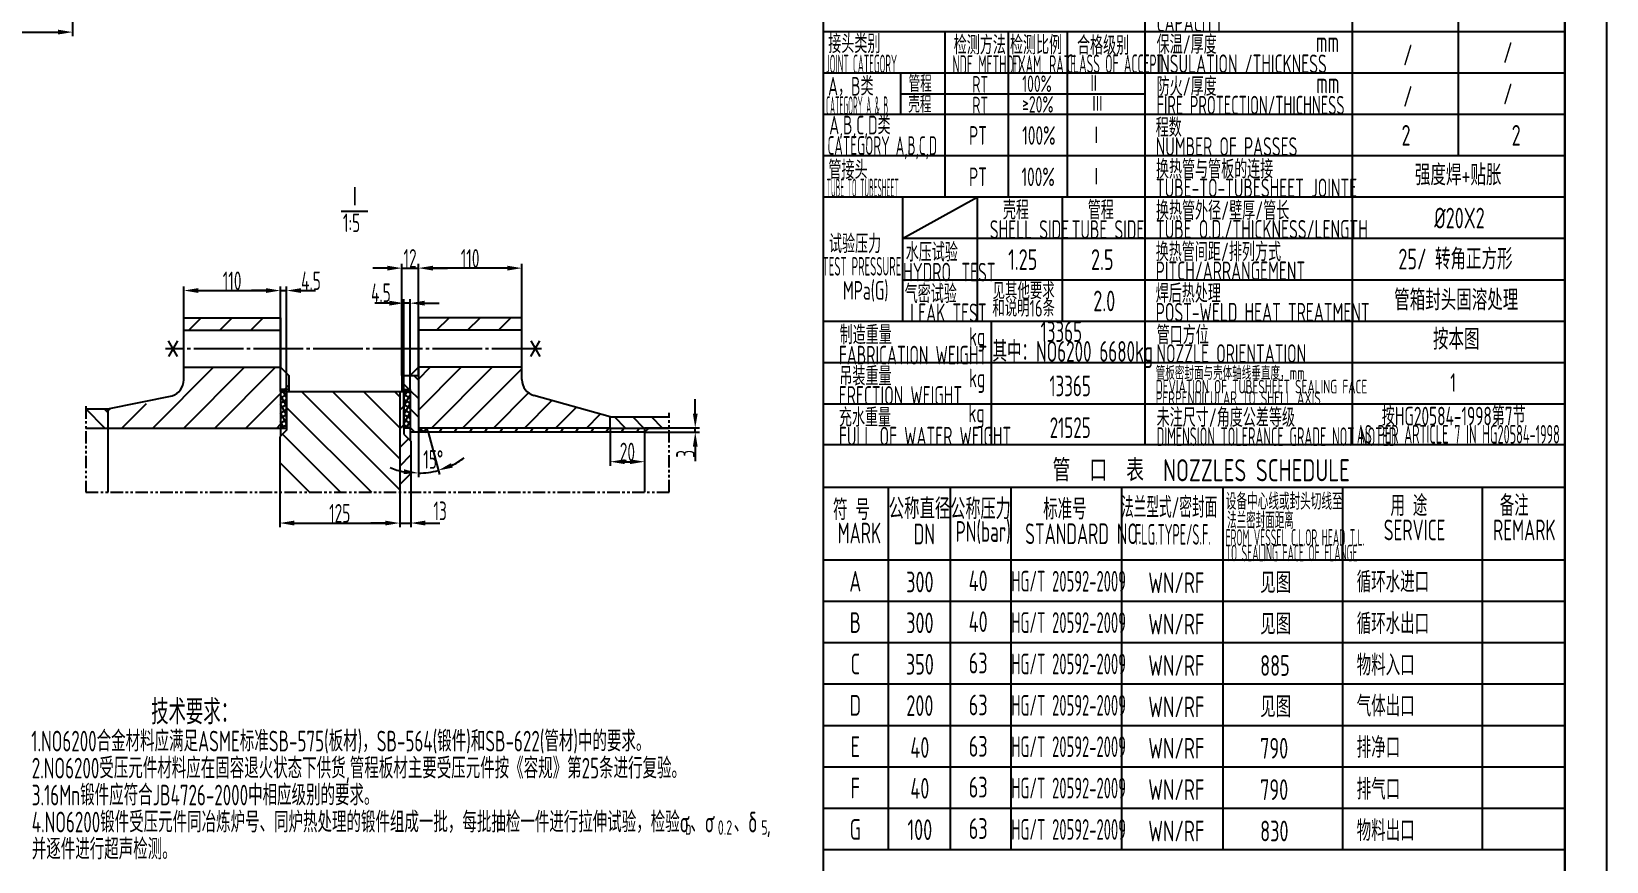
# Model space of a CAD drawing. Header units: millimetres. Extents: x 46644 to 124135, y -32003 to -3110.
# Drawn here: x 62187 to 67894, y -8837 to -5828 of the extents above; entities that cross this region are included whole.
import ezdxf
from ezdxf.enums import TextEntityAlignment as Align

# ---------------------------------------------------------------- set-up
doc = ezdxf.new("R2010")
doc.units = ezdxf.units.MM
doc.header["$LTSCALE"] = 6
doc.linetypes.add('CENTER', pattern=[18, 15, -1, 1, -1])
doc.linetypes.add('PHANTOM', pattern=[2.5, 1.25, -0.25, 0.25, -0.25, 0.25, -0.25])
for name, color, linetype in [('0_OL', 4, 'Continuous'), ('1_hat', 52, 'Continuous'), ('4_cen', 1, 'CENTER'), ('5', 5, 'PHANTOM'), ('7', 7, 'Continuous'), ('7_dim', 3, 'Continuous'), ('CONSTRUCTION_CLASS', 30, 'Continuous')]:
    doc.layers.add(name, color=color, linetype=linetype)
doc.styles.add('HZ', font='ascii.shx', dxfattribs={"width": 0.7, "bigfont": 'hztxt.shx'})
doc.styles.add('HZJ', font='ascii.shx', dxfattribs={"width": 0.7, "bigfont": 'hztxt.shx'})
doc.dimstyles.new('15.1', dxfattribs={"dimscale": 15, "dimtxt": 4.5, "dimasz": 3.5, "dimexe": 1, "dimexo": 0, "dimgap": 0.1, "dimtad": 1, "dimzin": 9, "dimdsep": 46, "dimtxsty": 'HZ', "dimcen": 0, "dimclrd": 256, "dimclre": 256, "dimclrt": 256, "dimadec": 0, "dimazin": 0, "dimtfac": 1, "dimtmove": 1, "dimatfit": 1, "dimfxl": 0, "dimarcsym": 0})
pattern_1 = [(45, (-172964.035, 13530.25), (-56.1266, 56.1266), [])]
pattern_2 = [(135, (20656.45, -627.12), (-33.67596, -33.67596), [])]
pattern_3 = [(240, (-172964.035, -33561.925), (-13.7481533, 7.9375), []), (150, (-172964.035, -33561.925), (7.9375, 13.7481533), [])]

# ---------------------------------------------------------------- blocks, each defined once
blk = doc.blocks.new('*D50')
at = {"layer": '7_dim', "lineweight": -2}
for p, q in [((61465.7, -5287.2), (61465.7, -5845.5)), ((62335.7, -5267.2), (62335.7, -5845.5)), ((61518.2, -5830.5), (62283.2, -5830.5))]:
    blk.add_line(p, q, dxfattribs=at)
at = {"layer": '7_dim'}
for points in [[(61518.2, -5821.7), (61518.2, -5839.2), (61465.7, -5830.5)], [(62283.2, -5821.7), (62283.2, -5839.2), (62335.7, -5830.5)]]:
    blk.add_solid(points, dxfattribs=at)
at = {"layer": 'Defpoints', "color": 0}
for p in [(61465.7, -5287.2), (62335.7, -5267.2), (62335.7, -5830.5)]:
    blk.add_point(p, dxfattribs=at)
at = {"layer": '7_dim', "insert": (61900.7, -5795.2), "char_height": 67.5, "attachment_point": 5, "style": 'HZ'}
blk.add_mtext('891', dxfattribs=at)
blk = doc.blocks.new('*D68')
at = {"layer": '7_dim', "lineweight": -2}
for p, q in [((62738.6, -6865.8), (62738.6, -6752.5)), ((62791.1, -6767.5), (63036.1, -6767.5)), ((63088.6, -6865.8), (63088.6, -6752.5))]:
    blk.add_line(p, q, dxfattribs=at)
at = {"layer": '7_dim'}
for points in [[(62791.1, -6758.7), (62791.1, -6776.2), (62738.6, -6767.5)], [(63036.1, -6758.7), (63036.1, -6776.2), (63088.6, -6767.5)]]:
    blk.add_solid(points, dxfattribs=at)
at = {"layer": 'Defpoints', "color": 0}
for p in [(63088.6, -6767.5), (62738.6, -6865.8), (63088.6, -6865.8)]:
    blk.add_point(p, dxfattribs=at)
at = {"layer": '7_dim', "insert": (62913.6, -6732.2), "char_height": 67.5, "attachment_point": 5, "style": 'HZ'}
blk.add_mtext('110', dxfattribs=at)
blk = doc.blocks.new('*D11')
at = {"layer": '7_dim', "lineweight": -2}
for p, q in [((63036.1, -6767.5), (62983.6, -6767.5)), ((63088.6, -7133.3), (63088.6, -6752.5)), ((63088.6, -6767.5), (63111.1, -6767.5)), ((63111.1, -7133.3), (63111.1, -6752.5)), ((63163.6, -6767.5), (63216.1, -6767.5))]:
    blk.add_line(p, q, dxfattribs=at)
at = {"layer": '7_dim'}
for points in [[(63036.1, -6758.7), (63036.1, -6776.2), (63088.6, -6767.5)], [(63163.6, -6758.7), (63163.6, -6776.2), (63111.1, -6767.5)]]:
    blk.add_solid(points, dxfattribs=at)
at = {"layer": 'Defpoints', "color": 0}
for p in [(63111.1, -6767.5), (63088.6, -7133.3), (63111.1, -7133.3)]:
    blk.add_point(p, dxfattribs=at)
at = {"layer": '7_dim', "insert": (63199.4, -6732.2), "char_height": 67.5, "attachment_point": 5, "style": 'HZ'}
blk.add_mtext('4.5', dxfattribs=at)
blk = doc.blocks.new('*D66')
at = {"layer": '7_dim', "lineweight": -2}
for p, q in [((63588.6, -6865.8), (63588.6, -6671.2)), ((63963.6, -6865.8), (63963.6, -6671.2)), ((63911.1, -6686.2), (63641.1, -6686.2))]:
    blk.add_line(p, q, dxfattribs=at)
at = {"layer": '7_dim'}
for points in [[(63641.1, -6677.5), (63641.1, -6695), (63588.6, -6686.2)], [(63911.1, -6677.5), (63911.1, -6695), (63963.6, -6686.2)]]:
    blk.add_solid(points, dxfattribs=at)
at = {"layer": 'Defpoints', "color": 0}
for p in [(63588.6, -6686.2), (63588.6, -6865.8), (63963.6, -6865.8)]:
    blk.add_point(p, dxfattribs=at)
at = {"layer": '7_dim', "insert": (63776.1, -6651), "char_height": 67.5, "attachment_point": 5, "style": 'HZ'}
blk.add_mtext('110', dxfattribs=at)
blk = doc.blocks.new('*D12')
at = {"layer": '7_dim', "lineweight": -2}
for p, q in [((63483.6, -6813.2), (63431.1, -6813.2)), ((63536.1, -7133.3), (63536.1, -6798.2)), ((63558.6, -6813.2), (63536.1, -6813.2)), ((63558.6, -7133.3), (63558.6, -6798.2)), ((63611.1, -6813.2), (63663.6, -6813.2))]:
    blk.add_line(p, q, dxfattribs=at)
at = {"layer": '7_dim'}
for points in [[(63483.6, -6804.5), (63483.6, -6822), (63536.1, -6813.2)], [(63611.1, -6804.5), (63611.1, -6822), (63558.6, -6813.2)]]:
    blk.add_solid(points, dxfattribs=at)
at = {"layer": 'Defpoints', "color": 0}
for p in [(63536.1, -6813.2), (63536.1, -7133.3), (63558.6, -7133.3)]:
    blk.add_point(p, dxfattribs=at)
at = {"layer": '7_dim', "insert": (63452.8, -6775.5), "char_height": 67.5, "attachment_point": 5, "style": 'HZ'}
blk.add_mtext('4.5', dxfattribs=at)
blk = doc.blocks.new('*D67')
at = {"layer": '7_dim', "lineweight": -2}
for p, q in [((63528.6, -7075.8), (63528.6, -6671.2)), ((63588.6, -7075.8), (63588.6, -6671.2)), ((63476.1, -6686.2), (63423.6, -6686.2)), ((63528.6, -6686.2), (63588.6, -6686.2)), ((63641.1, -6686.2), (63693.6, -6686.2))]:
    blk.add_line(p, q, dxfattribs=at)
at = {"layer": '7_dim'}
for points in [[(63476.1, -6677.5), (63476.1, -6695), (63528.6, -6686.2)], [(63641.1, -6677.5), (63641.1, -6695), (63588.6, -6686.2)]]:
    blk.add_solid(points, dxfattribs=at)
at = {"layer": 'Defpoints', "color": 0}
for p in [(63588.6, -6686.2), (63528.6, -7075.8), (63588.6, -7075.8)]:
    blk.add_point(p, dxfattribs=at)
at = {"layer": '7_dim', "insert": (63558.6, -6651), "char_height": 67.5, "attachment_point": 5, "style": 'HZ'}
blk.add_mtext('12', dxfattribs=at)
blk = doc.blocks.new('*D69')
at = {"layer": '7_dim', "lineweight": -2}
for p, q in [((63086.1, -7499), (63086.1, -7625.4)), ((63521.1, -7499), (63521.1, -7625.4)), ((63138.6, -7610.4), (63468.6, -7610.4))]:
    blk.add_line(p, q, dxfattribs=at)
at = {"layer": '7_dim'}
for points in [[(63138.6, -7601.7), (63138.6, -7619.2), (63086.1, -7610.4)], [(63468.6, -7601.7), (63468.6, -7619.2), (63521.1, -7610.4)]]:
    blk.add_solid(points, dxfattribs=at)
at = {"layer": 'Defpoints', "color": 0}
for p in [(63086.1, -7499), (63521.1, -7499), (63521.1, -7610.4)]:
    blk.add_point(p, dxfattribs=at)
at = {"layer": '7_dim', "insert": (63303.6, -7575.2), "char_height": 67.5, "attachment_point": 5, "style": 'HZ'}
blk.add_mtext('125', dxfattribs=at)
blk = doc.blocks.new('*D293')
at = {"layer": '7_dim', "lineweight": -2}
for p, q in [((63521.1, -7499), (63521.1, -7625.4)), ((63561.1, -7499), (63561.1, -7625.4)), ((63468.6, -7610.4), (63416.1, -7610.4)), ((63521.1, -7610.4), (63561.1, -7610.4)), ((63613.6, -7610.4), (63666.1, -7610.4))]:
    blk.add_line(p, q, dxfattribs=at)
at = {"layer": '7_dim'}
for points in [[(63468.6, -7601.7), (63468.6, -7619.2), (63521.1, -7610.4)], [(63613.6, -7601.7), (63613.6, -7619.2), (63561.1, -7610.4)]]:
    blk.add_solid(points, dxfattribs=at)
at = {"layer": 'Defpoints', "color": 0}
for p in [(63521.1, -7499), (63561.1, -7499), (63561.1, -7610.4)]:
    blk.add_point(p, dxfattribs=at)
at = {"layer": '7_dim', "insert": (63667.4, -7566.2), "char_height": 67.5, "attachment_point": 5, "style": 'HZ'}
blk.add_mtext('13', dxfattribs=at)
blk = doc.blocks.new('*D294')
at = {"layer": '7_dim', "lineweight": -2}
for p, q in [((64283.6, -7265.8), (64283.6, -7403)), ((64408.6, -7280.8), (64408.6, -7403)), ((64336.1, -7388), (64356.1, -7388))]:
    blk.add_line(p, q, dxfattribs=at)
at = {"layer": '7_dim'}
for points in [[(64336.1, -7379.2), (64336.1, -7396.7), (64283.6, -7388)], [(64356.1, -7379.2), (64356.1, -7396.7), (64408.6, -7388)]]:
    blk.add_solid(points, dxfattribs=at)
at = {"layer": 'Defpoints', "color": 0}
for p in [(64283.6, -7265.8), (64408.6, -7280.8), (64408.6, -7388)]:
    blk.add_point(p, dxfattribs=at)
at = {"layer": '7_dim', "insert": (64346.1, -7352.7), "char_height": 67.5, "attachment_point": 5, "style": 'HZ'}
blk.add_mtext('20', dxfattribs=at)
blk = doc.blocks.new('*D19')
at = {"layer": '7_dim', "lineweight": -2}
for p, q in [((64592, -7213.3), (64592, -7160.8)), ((64408.6, -7265.8), (64607, -7265.8)), ((64408.6, -7280.8), (64607, -7280.8)), ((64592, -7280.8), (64592, -7265.8)), ((64592, -7333.3), (64592, -7385.8))]:
    blk.add_line(p, q, dxfattribs=at)
at = {"layer": '7_dim'}
for points in [[(64583.3, -7213.3), (64600.8, -7213.3), (64592, -7265.8)], [(64583.3, -7333.3), (64600.8, -7333.3), (64592, -7280.8)]]:
    blk.add_solid(points, dxfattribs=at)
at = {"layer": 'Defpoints', "color": 0}
for p in [(64408.6, -7265.8), (64408.6, -7280.8), (64592, -7265.8)]:
    blk.add_point(p, dxfattribs=at)
at = {"layer": '7_dim', "insert": (64556.8, -7359.6), "char_height": 67.5, "attachment_point": 5, "rotation": 90, "style": 'HZ'}
blk.add_mtext('3', dxfattribs=at)
blk = doc.blocks.new('*D20')
at = {"layer": '7_dim', "lineweight": -2}
for p, q in [((63588.6, -7280.8), (63588.6, -7444.2)), ((63623.6, -7280.8), (63664.7, -7434.2))]:
    blk.add_line(p, q, dxfattribs=at)
for start, end in [(248.4014, 259.2007), (270, 285), (295.7993, 306.5986)]:
    blk.add_arc((63588.6, -7150.2), 279, start, end, dxfattribs=at)
at = {"layer": '7_dim'}
for points in [[(63537.1, -7415.5), (63535.5, -7432.9), (63588.6, -7429.2)], [(63713, -7409.6), (63706.9, -7393.2), (63660.8, -7419.7)]]:
    blk.add_solid(points, dxfattribs=at)
at = {"layer": 'Defpoints', "color": 0}
for p in [(63588.6, -6865.8), (63588.6, -7280.8), (63619.6, -7265.8), (63623.6, -7280.8), (63612.9, -7428.1)]:
    blk.add_point(p, dxfattribs=at)
at = {"layer": '7_dim', "insert": (63642.6, -7379.9), "char_height": 67.5, "attachment_point": 5, "style": 'HZ'}
blk.add_mtext('15°', dxfattribs=at)

msp = doc.modelspace()

# ---------------------------------------------------------------- hatches: boundary and pattern name
at = {"layer": '1_hat'}
h = msp.add_hatch(dxfattribs=at)
h.set_pattern_fill('ANSI31', color=256, scale=25, style=0)
h.set_pattern_definition(pattern_1)
h.paths.add_polyline_path([(63088.586, -6865.838), (62738.586, -6865.838), (62738.586, -6910.838), (63088.586, -6910.838)])
h.paths.add_polyline_path([(63088.586, -7133.338), (63088.586, -7125.838), (63118.586, -7125.838), (63118.586, -7075.838), (63088.586, -7045.838), (62738.586, -7045.838), (62738.586, -7091.196, -0.33120617), (62695.827, -7148.665), (62547.021, -7193.307, -0.07299342), (62529.78, -7195.838), (62463.586, -7195.838), (62463.586, -7265.838), (63088.586, -7265.838)])
h = msp.add_hatch(dxfattribs=at)
h.set_pattern_fill('ANSI31', color=256, scale=25, style=0)
h.set_pattern_definition(pattern_1)
h.paths.add_polyline_path([(63963.586, -6910.838), (63588.586, -6910.838), (63588.586, -6865.838), (63963.586, -6865.838)])
edge = h.paths.add_edge_path()
edge.add_line((63588.586, -7265.838), (63588.586, -7045.838))
edge.add_line((63588.586, -7045.838), (63963.586, -7045.838))
edge.add_line((63963.586, -7045.838), (63963.586, -7090.385))
edge.add_arc((64023.586, -7090.385), 60, 180, 254.291362)
edge.add_line((64007.342, -7148.144), (64283.586, -7225.838))
edge.add_line((64283.586, -7225.838), (64283.586, -7265.838))
edge.add_line((64283.586, -7265.838), (63588.586, -7265.838))
h = msp.add_hatch(dxfattribs=at)
h.set_pattern_fill('ANSI31', color=256, scale=15, angle=90, style=0)
h.set_pattern_definition([(135, (-172964.035, 13530.25), (-33.67596, -33.67596), [])])
h.paths.add_polyline_path([(63558.586, -7280.838), (63588.586, -7280.838), (63588.586, -7075.838), (63528.586, -7075.838), (63528.586, -7125.838), (63558.586, -7125.838)])
h = msp.add_hatch(dxfattribs=at)
h.set_pattern_fill('ANSI31', color=256, scale=25, angle=90, style=0)
h.set_pattern_definition([(135, (14161.155, 0), (-56.1266, -56.1266), [])])
h.paths.add_polyline_path([(63111.086, -7133.338), (63111.086, -7265.838), (63111.086, -7273.338), (63086.086, -7298.338), (63086.086, -7498.967), (63521.086, -7498.967), (63521.086, -7133.338)])
h = msp.add_hatch(dxfattribs=at)
h.set_pattern_fill('ANSI37', color=256, scale=5, angle=75, style=0)
h.set_pattern_definition([(300, (299611.208, -33561.925), (13.7481533, 7.9375), []), (30, (299611.208, -33561.925), (-7.9375, 13.7481533), [])])
h.paths.add_polyline_path([(63111.086, -7265.838), (63088.586, -7265.838), (63088.586, -7133.338), (63111.086, -7133.338)])
h = msp.add_hatch(dxfattribs=at)
h.set_pattern_fill('ANSI31', color=256, scale=15, style=0)
h.set_pattern_definition([(45, (-172964.035, 13530.25), (-33.67596, 33.67596), [])])
h.paths.add_polyline_path([(63561.086, -7313.338), (63536.086, -7288.338), (63536.086, -7133.338), (63521.086, -7133.338), (63521.086, -7479.352), (63561.086, -7479.352)])
h = msp.add_hatch(dxfattribs=at)
h.set_pattern_fill('ANSI37', color=256, scale=5, angle=75, style=0)
h.set_pattern_definition(pattern_3)
h.paths.add_polyline_path([(63536.086, -7265.838), (63558.586, -7265.838), (63558.586, -7133.338), (63536.086, -7133.338)])
h = msp.add_hatch(dxfattribs=at)
h.set_pattern_fill('ANSI31', color=256, scale=15, angle=90, style=0)
h.set_pattern_definition(pattern_2)
h.paths.add_polyline_path([(62383.381, -7265.838), (62463.586, -7265.838), (62463.586, -7195.838), (62383.381, -7195.838)])
h = msp.add_hatch(dxfattribs=at)
h.set_pattern_fill('ANSI31', color=256, scale=15, angle=90, style=0)
h.set_pattern_definition(pattern_2)
h.paths.add_polyline_path([(64283.586, -7225.838), (64283.586, -7265.838), (64497.87, -7265.838), (64497.87, -7225.838)])
h = msp.add_hatch(dxfattribs=at)
h.set_pattern_fill('ANSI37', color=256, scale=5, angle=75, style=0)
h.set_pattern_definition(pattern_3)
h.paths.add_polyline_path([(63623.586, -7280.838), (63619.567, -7265.838), (63588.586, -7265.838), (63588.586, -7280.838)])
h = msp.add_hatch(dxfattribs=at)
h.set_pattern_fill('ANSI31', color=256, scale=15, angle=75, style=0)
h.set_pattern_definition([(240, (-172964.035, -33561.925), (-41.24446, 23.8125), [])])
h.paths.add_polyline_path([(63623.586, -7280.838), (63619.567, -7265.838), (64283.586, -7265.838), (64408.586, -7265.838), (64408.586, -7280.838)])

# ---------------------------------------------------------------- linework, layer by layer
at = {"color": 7, "linetype": 'Continuous'}
for p, q in [((67894.34, -3110.478), (67894.34, -12050.633)), ((67743.922, -5829.221), (65055.046, -5829.221)), ((67743.922, -5979.221), (65055.046, -5979.221)), ((65335.516, -6054.221), (66221.743, -6054.221)), ((67743.922, -6129.221), (65055.046, -6129.221)), ((67743.922, -6279.221), (65057.555, -6279.221)), ((67743.922, -6429.221), (65057.555, -6429.221)), ((67743.922, -6579.221), (66221.743, -6579.221)), ((67743.922, -6729.856), (65342.694, -6729.856)), ((66221.743, -6879.856), (65055.046, -6879.856)), ((65664.699, -6879.856), (65664.699, -7327.375)), ((67743.922, -6879.856), (66221.743, -6879.856)), ((67743.922, -7029.856), (65055.046, -7029.856)), ((67743.922, -7179.856), (65055.046, -7179.856)), ((67743.922, -7327.375), (65055.046, -7327.375)), ((67743.922, -7895.019), (65055.046, -7895.019)), ((67743.922, -8045.019), (65055.046, -8045.019)), ((67743.922, -8195.019), (65055.046, -8195.019)), ((67743.922, -8345.019), (65055.046, -8345.019)), ((67743.922, -8495.019), (65055.046, -8495.019)), ((67743.922, -8645.019), (65055.046, -8645.019))]:
    msp.add_line(p, q, dxfattribs=at)
at = {"color": 4, "linetype": 'Continuous'}
for p, q in [((65055.046, -3261.778), (65055.046, -11891.925)), ((67743.922, -3261.778), (67743.922, -11891.93)), ((67743.922, -11891.93), (67743.922, -3261.779)), ((66221.743, -3429.221), (66221.743, -7327.375)), ((66973.235, -3579.221), (66973.235, -7327.375)), ((67358.578, -6279.221), (67358.578, -5679.221)), ((65495.896, -5829.221), (65495.896, -6429.221)), ((65725.765, -5829.221), (65725.765, -6429.221)), ((65939.881, -5829.221, 3.803), (65939.881, -6429.856, 3.803)), ((65335.516, -5979.221), (65335.516, -6129.221)), ((65342.694, -6429.221), (65342.694, -6879.856)), ((65614.089, -6429.221), (65614.089, -6879.856)), ((67743.922, -7481.217), (65055.046, -7481.217)), ((65290.704, -7481.217, 3.803), (65290.704, -8795.019, 3.803)), ((65516.27, -7481.217, 3.803), (65516.27, -8795.019, 3.803)), ((65735.356, -7481.217, 3.803), (65735.356, -8795.019, 3.803)), ((66136.674, -7481.217, 3.803), (66136.674, -8795.019, 3.803)), ((66503.707, -7481.217, 3.803), (66503.707, -8795.019, 3.803)), ((66938.04, -7481.217, 3.803), (66938.04, -8795.019, 3.803)), ((67444.282, -7481.217, 3.803), (67444.282, -8795.019, 3.803)), ((67743.922, -7745.019), (65055.046, -7745.019)), ((67743.922, -8795.019), (65055.046, -8795.019))]:
    msp.add_line(p, q, dxfattribs=at)
for p, q in [((65342.694, -6579.221), (65614.089, -6429.221)), ((65921.859, -6429.221), (65921.859, -6879.856)), ((66255.046, -6579.221), (65342.694, -6579.221))]:
    msp.add_line(p, q)
at = {"color": 4, "linetype": 'Continuous', "ltscale": 10}
msp.add_line((63308.79, -6480.195), (63405.52, -6480.195), dxfattribs=at)
at = {"layer": '0_OL'}
for p, q in [((62738.586, -7091.196), (62738.586, -6865.838)), ((62738.586, -6865.838), (63088.586, -6865.838)), ((63088.586, -6865.838), (63088.586, -7045.838)), ((63963.586, -6865.838), (63588.586, -6865.838)), ((63588.586, -6865.838), (63588.586, -7280.838)), ((63963.586, -7090.385), (63963.586, -6865.838)), ((62715.481, -7006.868), (62682.537, -6949.807)), ((62715.481, -6949.807), (62682.537, -7006.868)), ((62738.586, -6910.838), (63088.586, -6910.838)), ((63963.586, -6910.838), (63588.586, -6910.838)), ((63996.06, -7006.868), (64029.004, -6949.807)), ((63996.06, -6949.807), (64029.004, -7006.868)), ((62738.586, -7045.838), (63088.586, -7045.838)), ((63088.586, -7045.838), (63118.586, -7075.838)), ((63118.586, -7075.838), (63118.586, -7133.338)), ((63528.586, -7075.838), (63528.586, -7133.338)), ((63528.586, -7075.838), (63588.586, -7075.838)), ((63588.586, -7045.838), (63558.586, -7075.838)), ((63963.586, -7045.838), (63588.586, -7045.838)), ((63118.586, -7125.838), (63088.586, -7125.838)), ((63088.586, -7125.838), (63088.586, -7295.838)), ((63111.086, -7133.338), (63111.086, -7273.338)), ((63111.086, -7133.338), (63536.086, -7133.338)), ((63521.086, -7133.338), (63521.086, -7498.967)), ((63528.586, -7125.838), (63558.586, -7125.838)), ((63536.086, -7133.338), (63536.086, -7288.338)), ((63558.586, -7125.838), (63558.586, -7310.838)), ((62463.586, -7195.838), (62695.827, -7148.665)), ((64283.586, -7225.838), (64007.342, -7148.144)), ((62383.381, -7195.838), (62463.586, -7195.838)), ((62463.586, -7195.838), (62463.586, -7498.967)), ((64283.586, -7265.838), (64283.586, -7225.838)), ((64283.586, -7225.838), (64497.87, -7225.838)), ((64283.586, -7265.838), (64283.586, -7225.838)), ((62383.381, -7265.838), (62463.586, -7265.838)), ((62463.586, -7265.838), (63088.586, -7265.838)), ((63111.086, -7273.338), (63086.086, -7298.338)), ((63086.086, -7298.338), (63086.086, -7498.967)), ((63536.086, -7288.338), (63561.086, -7313.338)), ((64408.586, -7280.838), (63558.586, -7280.838)), ((64283.586, -7265.838), (63588.586, -7265.838)), ((63623.586, -7280.838), (63619.567, -7265.838)), ((64283.586, -7265.838), (64497.87, -7265.838)), ((64408.586, -7265.838), (64408.586, -7498.967)), ((64408.586, -7280.838), (64423.586, -7265.838)), ((63561.086, -7313.338), (63561.086, -7498.967))]:
    msp.add_line(p, q, dxfattribs=at)
for points in [[(63088.586, -7265.838), (63111.086, -7265.838), (63111.086, -7133.338), (63088.586, -7133.338)], [(63558.586, -7265.838), (63536.086, -7265.838), (63536.086, -7133.338), (63558.586, -7133.338)]]:
    msp.add_lwpolyline(points, close=True, dxfattribs=at)
for centre, start, end in [((62678.586, -7091.196), 286.699244, 0), ((64023.586, -7090.385), 180, 254.291362)]:
    msp.add_arc(centre, 60, start, end, dxfattribs=at)
at = {"layer": '4_cen', "ltscale": 2}
msp.add_line((64035.289, -6978.338), (62672.742, -6978.338), dxfattribs=at)
at = {"layer": '5', "color": 7, "ltscale": 6}
for p, q in [((62383.381, -7187.021), (62383.381, -7498.967)), ((64497.87, -7498.967), (64497.87, -7211.331)), ((62383.381, -7498.967), (64497.87, -7498.967))]:
    msp.add_line(p, q, dxfattribs=at)

# ---------------------------------------------------------------- texts
at = {"color": 7, "linetype": 'Continuous', "style": 'HZ'}
for s, height, width, p in [('CAPACITY', 67.5, 0.7, (66263.996, -5829.221)), ('接头类别', 67.5, 0.7, (65074.048, -5906.857)), ('检测方法', 67.5, 0.7, (65528.857, -5911.191)), ('检测比例', 67.5, 0.7, (65732.639, -5911.07, 3.803)), ('合格级别', 67.5, 0.7, (65975.563, -5912.61)), ('保温/厚度    ', 67.5, 0.7, (66263.996, -5909.381)), ('mm', 75, 0.7, (66841.202, -5903.08)), ('NDE METHOD', 67.5, 0.530356, (65524.016, -5982.01)), ('EXAM. RATE', 67.5, 0.530356, (65739.853, -5982.01, 3.803)), ('CLASS OF ACCEPT', 67.5, 0.530356, (65938.963, -5979.221)), ('INSULATION /THICKNESS', 67.5, 0.7, (66263.996, -5979.221)), ('A，B类', 67.5, 0.7, (65073.21, -6060.554)), ('管程', 60, 0.7, (65365.2, -6047.515)), ('RT', 60, 0.7, (65595.92, -6049.891)), ('100%%%', 60, 0.7, (65776.791, -6047.57)), ('II', 60, 0.7, (66024.417, -6044.637)), ('防火/厚度    ', 67.5, 0.7, (66263.996, -6061.712)), ('mm', 75, 0.7, (66842.592, -6052.41)), ('壳程', 60, 0.7, (65363.976, -6122.699)), ('RT', 60, 0.7, (65595.92, -6124.891)), ('≥20%%%', 60, 0.7, (65776.791, -6122.57)), ('Ⅲ ', 60, 0.7, (66028.364, -6120.695)), ('FIRE PROTECTION/THICHNESS ', 67.5, 0.65, (66263.996, -6129.221)), ('A,B,C,D类', 67.5, 0.7, (65077.494, -6201.193)), ('程数', 67.5, 0.7, (66260.74, -6210.383)), ('PT', 67.5, 0.7, (65584.319, -6238.989)), ('100%%%', 67.5, 0.7, (65777.159, -6238.989)), ('Ⅰ', 67.5, 0.7, (66021.766, -6238.989)), ('NUMBER OF PASSES', 67.5, 0.7, (66260.74, -6279.221)), ('管接头', 67.5, 0.7, (65074.75, -6363.45)), ('PT', 67.5, 0.7, (65584.319, -6388.989)), ('100%%%', 67.5, 0.7, (65774.451, -6388.989)), ('Ⅰ', 67.5, 0.7, (66021.766, -6388.989)), ('换热管与管板的连接', 67.5, 0.7, (66261.516, -6361.593)), ('TUBE-TO-TUBESHEET JOINTE', 67.5, 0.7, (66261.516, -6429.221)), ('壳程', 67.5, 0.7, (65706.711, -6509.582)), ('管程', 67.5, 0.7, (66014.648, -6509.582)), ('换热管外径/壁厚/管长', 67.5, 0.7, (66261.516, -6511.59)), ('试验压力 ', 67.5, 0.7, (65076.622, -6632.185)), ('SHELL SIDE', 67.5, 0.7, (65659.6, -6580.073)), ('TUBE SIDE', 67.5, 0.7, (65956.059, -6580.073)), ('TUBE O.D./THICKNESS/LENGTH', 67.5, 0.7, (66261.516, -6579.221)), ('水压试验', 67.5, 0.7, (65354.717, -6662.556)), ('换热管间距/排列方式', 67.5, 0.7, (66260.74, -6661.261)), ('HYDRO. TEST', 67.5, 0.7, (65345.32, -6734.517)), ('PITCH/ARRANGEMENT', 67.5, 0.7, (66260.74, -6729.856)), ('  MPa(G)', 67.5, 0.7, (65075.941, -6800.717)), ('气密试验', 67.5, 0.7, (65350.989, -6813.263)), ('焊后热处理', 67.5, 0.7, (66260.74, -6811.523)), ('LEAK TEST', 67.5, 0.7, (65370.982, -6882.051)), ('POST-WELD HEAT TREATMENT', 67.5, 0.7, (66260.74, -6879.856)), ('制造重量', 67.5, 0.7, (65115.363, -6962.278)), ('kg', 67.5, 0.7, (65584.085, -6968.17)), ('13365', 75, 0.7, (65843.489, -6953.9)), ('管口方位', 67.5, 0.7, (66263.996, -6962.557)), ('其中：NO6200 6680kg', 75, 0.7, (65669.411, -7025.669)), ('NOZZLE ORIENTATION', 67.5, 0.7, (66263.34, -7029.681)), ('FABRICATION WEIGHT', 67.5, 0.7, (65112.364, -7035.419)), ('吊装重量', 67.5, 0.7, (65114.294, -7111.607)), ('kg', 67.5, 0.7, (65584.085, -7118.17)), ('13365', 75, 0.7, (65875.435, -7150.814)), ('管板密封面与壳体轴线垂直度，mm', 49.5, 0.7, (66260.74, -7091.396)), ('ERECTION WEIGHT', 67.5, 0.7, (65112.135, -7181.611)), ('DEVIATION OF TUBESHEET SEALING FACE', 49.5, 0.7, (66260.74, -7140.825)), ('PERPENDICULAR TO SHELL AXIS', 49.5, 0.7, (66260.74, -7182.319)), ('充水重量', 67.5, 0.7, (65112.692, -7261.562)), ('kg', 67.5, 0.7, (65581.769, -7244.873)), ('未注尺寸/角度公差等级', 67.5, 0.7, (66263.996, -7261.898)), ('21525', 75, 0.7, (65876.494, -7302.165)), ('FULL OF WATER WEIGHT', 67.5, 0.7, (65112.644, -7329.286)), ('DIMENSION TOLERANCE GRADE NOT NOTED', 67.5, 0.56, (66263.996, -7330.879)), ('管  口  表  NOZZLES SCHEDULE', 80, 0.8, (65887.253, -7459.04, 5.704)), ('符 号', 75, 0.7, (65091.208, -7599.826, 3.803)), ('标准号', 75, 0.7, (65852.884, -7597.694, 3.803)), ('用 途', 75, 0.7, (67111.471, -7584.884, 3.803)), ('备注', 75, 0.7, (67507.443, -7584.884, 3.803)), ('法兰密封面距离', 60, 0.5, (66519.472, -7631.216, 3.803)), ('MARK', 75, 0.7, (65107.887, -7683.997, 3.803)), ('DN', 75, 0.7, (65383.457, -7687.842, 3.803)), ('PN(bar)', 75, 0.7, (65535.513, -7678.564, 3.803)), ('STANDARD NO.', 75, 0.7, (65787.802, -7686.869, 3.803)), ('FLG.TYPE/S.F.', 75, 0.5, (66185.319, -7689.167, 3.803)), ('FROM VESSEL C.L.OR HEAD T.L.', 60, 0.5, (66513.71, -7692.708, 3.803)), ('SERVICE', 75, 0.7, (67087.279, -7672.959, 3.803)), ('REMARK', 75, 0.7, (67483.25, -7672.959, 3.803)), ('TO SEALING FACE OF FLANGE', 60, 0.5, (66513.566, -7748.924, 3.803)), ('循环水进口', 75, 0.7, (66989.067, -7861.752, 3.803)), ('循环水出口', 75, 0.7, (66989.067, -8013.195, 3.803)), ('物料入口', 75, 0.7, (66989.067, -8163.195, 3.803)), ('气体出口', 75, 0.7, (66989.067, -8311.752, 3.803)), ('排净口', 75, 0.7, (66989.067, -8461.752, 3.803)), ('排气口', 75, 0.7, (66989.067, -8613.195, 3.803)), ('物料出口', 75, 0.7, (66989.067, -8763.195, 3.803))]:
    msp.add_text(s, height=height, dxfattribs=dict(at, width=width)).set_placement(p)
for s, height, width, p in [('/', 75, 0.75, (67174.572, -5950.921)), ('/', 75, 0.75, (67536.899, -5942.166)), ('/', 75, 0.75, (67174.572, -6100.921)), ('/', 75, 0.75, (67536.899, -6092.166)), ('2', 75, 0.75, (67167.888, -6242.166)), ('2', 75, 0.75, (67566.972, -6242.166)), ('强度焊+贴胀', 75, 0.75, (67356.907, -6386.034)), ('%%C20X2', 75, 0.75, (67361.58, -6542.166)), ('1.25', 75, 0.75, (65778.868, -6692.735)), ('2.5', 75, 0.75, (66067.002, -6692.735)), ('25/ 转角正方形', 75, 0.75, (67347.057, -6690.922)), ('见其他要求', 60, 0.75, (65782.124, -6798.786)), ('2.0', 75, 0.75, (66074.246, -6842.735)), ('和说明16条', 60, 0.75, (65782.124, -6861.85)), ('按本图', 75, 0.75, (67349.769, -6981.597)), ('1', 67.5, 0.7, (67338.453, -7135.101)), ('按HG20584-1998第7节', 67.5, 0.7, (67340.668, -7256.303)), ('AS PER ARTICLE 7 IN HG20584-1998', 67.5, 0.56, (67357.405, -7322.341)), ('A', 75, 0.75, (65172.038, -7858.772)), ('300', 75, 0.75, (65405.997, -7861.628)), ('40', 75, 0.75, (65617.335, -7857.343)), ('HG/T 20592-2009', 75, 0.6, (65945.094, -7858.772)), ('40', 75, 0.75, (65617.335, -8005.504)), ('HG/T 20592-2009', 75, 0.6, (65945.094, -8008.772, -3.803)), ('B', 75, 0.75, (65172.038, -8008.772)), ('300', 75, 0.75, (65405.997, -8009.788)), ('C', 75, 0.75, (65172.038, -8158.772)), ('350', 75, 0.75, (65405.997, -8159.788)), ('63', 75, 0.75, (65617.335, -8155.504)), ('HG/T 20592-2009', 75, 0.6, (65945.094, -8158.772, -3.803)), ('D', 75, 0.75, (65172.038, -8308.772)), ('200', 75, 0.75, (65405.997, -8309.788)), ('63', 75, 0.75, (65617.335, -8307.343, -3.803)), ('HG/T 20592-2009', 75, 0.6, (65945.094, -8308.772, -3.803)), ('E', 75, 0.75, (65172.038, -8458.772)), ('40', 75, 0.75, (65405.997, -8461.628)), ('63', 75, 0.75, (65617.335, -8457.343)), ('HG/T 20592-2009', 75, 0.6, (65945.094, -8458.772, -3.803)), ('F', 75, 0.75, (65172.038, -8608.772)), ('40', 75, 0.75, (65405.997, -8609.788)), ('63', 75, 0.75, (65617.335, -8605.504)), ('HG/T 20592-2009', 75, 0.6, (65945.094, -8608.772, -3.803)), ('G', 75, 0.75, (65172.038, -8758.772)), ('100', 75, 0.75, (65405.997, -8759.788)), ('63', 75, 0.75, (65617.335, -8755.504)), ('HG/T 20592-2009', 75, 0.6, (65945.094, -8758.772, -3.803))]:
    msp.add_text(s, height=height, dxfattribs=dict(at, width=width)).set_placement(p, align=Align.CENTER)
for s, height, width, p, p2 in [('JOINT CATEGORY', 67.5, 0.530356, (65064.614, -5979.859), (65323.163, -5979.859)), ('CATEGORY A & B', 67.5, 0.46832, (65065.89, -6130.956), (65291.186, -6130.956)), ('TEST PRESSURE', 67.5, 0.630384, (65053.608, -6713.356), (65338.632, -6713.356)), ('公称直径', 75, 0.752449, (65292.887, -7595.802, 3.803), (65516.27, -7595.802, 3.803)), ('公称压力', 75, 0.747416, (65516.27, -7596.6, 3.803), (65735.356, -7596.6, 3.803)), ('法兰型式/密封面', 75, 0.622297, (66135.136, -7591.052, 3.803), (66483.956, -7591.052, 3.803)), ('设备中心线或封头切线至', 60, 0.646055, (66514.874, -7562.163, 3.803), (66938.04, -7562.163, 3.803))]:
    msp.add_text(s, height=height, dxfattribs=dict(at, width=width)).set_placement(p, p2, align=Align.FIT)
for s, rotation, width, p, p2 in [('CATEGORY A,B,C,D', 359.89148, 0.711242, (65071.143, -6275.213), (65468.168, -6275.965)), ('TUBE TO TUBESHEET', 359.930186, 0.441647, (65068.399, -6429.221), (65329.128, -6429.539))]:
    msp.add_text(s, height=67.5, rotation=rotation, dxfattribs=dict(at, width=width)).set_placement(p, p2, align=Align.FIT)
at = {"color": 7, "linetype": 'Continuous', "style": 'HZ', "width": 0.7}
msp.add_text('Ⅰ', height=75, dxfattribs=at).set_placement((63358.316, -6427.693), align=Align.MIDDLE_CENTER)
at = {"color": 6, "linetype": 'Continuous', "style": 'HZ', "width": 0.75}
msp.add_text('管箱封头固溶处理', height=75, dxfattribs=at).set_placement((67349.769, -6839.273), align=Align.CENTER)
at = {"style": 'HZ', "width": 0.7}
for s, height, p in [('技术要求：', 90, (62620.112, -8340.074)), ('1.NO6200合金材料应满足ASME标准SB-575(板材)，SB-564(锻件)和SB-622(管材)中的要求。', 75, (62185.945, -8438.47)), ('2.NO6200受压元件材料应在固容退火状态下供货,管程板材主要受压元件按《容规》第25条进行复验。 ', 75, (62187.612, -8536.43)), ('3.16Mn锻件应符合JB4726-2000中相应级别的要求。', 75, (62187.612, -8634.096)), ('4.NO6200锻件受压元件同冶炼炉号、同炉热处理的锻件组成一批，每批抽检一件进行拉伸试验，检验σ', 75, (62187.612, -8731.891)), ('、σ', 75, (64574.112, -8731.891)), ('、δ', 75, (64731.612, -8731.891)), ('b', 52.5, (64554.862, -8740.641)), ('0.2', 52.5, (64673.862, -8740.641)), ('5', 52.5, (64831.362, -8740.641)), (',', 75, (64850.612, -8731.891)), ('并逐件进行超声检测。', 75, (62187.612, -8829.851))]:
    msp.add_text(s, height=height, dxfattribs=at).set_placement(p)
at = {"layer": '7', "style": 'HZJ', "width": 0.7}
msp.add_text('1:5', height=67.5, dxfattribs=at).set_placement((63315.254, -6555.746))
at = {"layer": 'CONSTRUCTION_CLASS', "color": 7, "style": 'HZ', "width": 0.75}
for s, p in [('WN/RF', (66233.852, -7864.38, -3.803)), ('WN/RF', (66233.852, -8014.38)), ('WN/RF', (66233.852, -8164.38)), ('885', (66639.214, -8164.38)), ('WN/RF', (66233.852, -8314.38)), ('WN/RF', (66233.852, -8464.38)), ('790', (66639.214, -8464.38)), ('WN/RF', (66233.852, -8614.38)), ('790', (66639.214, -8614.38)), ('WN/RF', (66233.852, -8764.38)), ('830', (66639.214, -8764.38))]:
    msp.add_text(s, height=75, dxfattribs=at).set_placement(p)
at = {"layer": 'CONSTRUCTION_CLASS', "color": 6, "style": 'HZ', "width": 0.75}
for p in [(66639.214, -7864.38), (66639.214, -8014.38, -3.803), (66639.214, -8314.38, -3.803)]:
    msp.add_text('见图', height=75, dxfattribs=at).set_placement(p)

# ---------------------------------------------------------------- dimensions: what is measured, and where the dimension line sits
at = {"layer": '7_dim'}
for base, p1, p2, text, picture, middle, dimtype in [((62335.68, -5830.498), (61465.68, -5287.218), (62335.68, -5267.218), '891', '*D50', (61900.68, -5830.498), 160), ((63111.086, -6767.484), (63088.586, -7133.338), (63111.086, -7133.338), '4.5', '*D11', (63199.433, -6767.484), 128), ((63561.086, -7610.401), (63521.086, -7498.967), (63561.086, -7498.967), '13', '*D293', (63667.393, -7601.457), 160)]:
    dim = msp.add_linear_dim(base=base, p1=p1, p2=p2, text=text, dimstyle='15.1', dxfattribs=at)
    dim.commit()
    dim.dimension.update_dxf_attribs({"geometry": picture, "text_midpoint": middle, "dimtype": dimtype})
for base, p1, p2, text, picture, middle in [((63588.586, -6686.231), (63528.586, -7075.838), (63588.586, -7075.838), '12', '*D67', (63558.586, -6650.981)), ((63088.586, -6767.484), (62738.586, -6865.838), (63088.586, -6865.838), '110', '*D68', (62913.586, -6732.234)), ((64408.586, -7387.985), (64283.586, -7265.838), (64408.586, -7280.838), '20', '*D294', (64346.086, -7352.735)), ((63521.086, -7610.401), (63086.086, -7498.967), (63521.086, -7498.967), '125', '*D69', (63303.586, -7575.151))]:
    dim = msp.add_linear_dim(base=base, p1=p1, p2=p2, text=text, dimstyle='15.1', dxfattribs=at)
    dim.commit()
    dim.dimension.update_dxf_attribs({"geometry": picture, "text_midpoint": middle})
dim = msp.add_linear_dim(base=(63588.586, -6686.231), p1=(63963.586, -6865.838), p2=(63588.586, -6865.838), angle=180, text='110', dimstyle='15.1', dxfattribs=at)
dim.commit()
dim.dimension.update_dxf_attribs({"geometry": '*D66', "text_midpoint": (63776.086, -6650.981)})
for base, p1, p2, angle, text, picture, middle in [((63536.086, -6813.236), (63558.586, -7133.338), (63536.086, -7133.338), 180, '4.5', '*D12', (63452.792, -6810.751)), ((64592.024, -7265.838), (64408.586, -7280.838), (64408.586, -7265.838), 90, '3', '*D19', (64592.024, -7359.588))]:
    dim = msp.add_linear_dim(base=base, p1=p1, p2=p2, angle=angle, text=text, dimstyle='15.1', dxfattribs=at)
    dim.commit()
    dim.dimension.update_dxf_attribs({"geometry": picture, "text_midpoint": middle, "dimtype": 128})
dim = msp.add_angular_dim_2l(base=(63612.899, -7428.106), line1=((63588.586, -6865.838), (63588.586, -7280.838)), line2=((63623.586, -7280.838), (63619.567, -7265.838)), dimstyle='15.1', dxfattribs=at)
dim.commit()
dim.dimension.update_dxf_attribs({"geometry": '*D20', "text_midpoint": (63642.568, -7379.904), "dimtype": 130})

doc.saveas('drawing.dxf')
